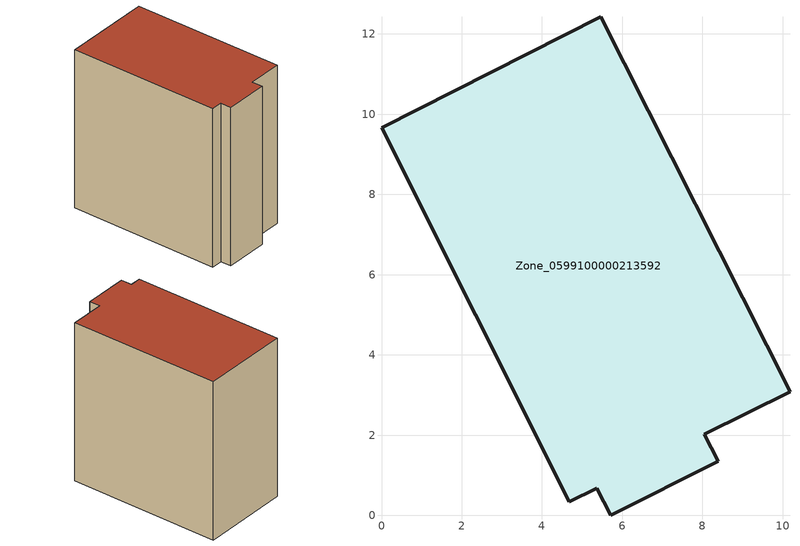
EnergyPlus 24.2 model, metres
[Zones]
Zone_0599100000213592
 floor ground (C_G): 4.68,0.33 0,9.66 5.47,12.43 10.18,3.09 8.05,2.02 8.39,1.35 5.71,0 5.37,0.68 z0
 wall outside (C_F): 0,9.66 4.68,0.33 5.37,0.68 5.71,0 8.39,1.35 8.05,2.02 10.18,3.09 5.47,12.43 0,9.66 z0:11.09
 roof outside (C_R): 10.18,3.09 5.47,12.43 0,9.66 4.68,0.33 5.37,0.68 5.71,0 8.39,1.35 8.05,2.02 z11.09
[BUILDING]
Pand.0599100000213592: North Axis=0; Terrain=City; Loads Convergence Tolerance Value=0.04; Temperature Convergence Tolerance Value=0.4; Solar Distribution=FullExterior; Maximum Number of Warmup Days=25; Minimum Number of Warmup Days=1
[Site:Location]
Rotterdam.The.Hague.AP_ZH_NLD Design_Conditions: Latitude=51.96; Longitude=4.45; Time Zone=1; Elevation=-4.5
[SITE:GROUNDTEMPERATURE:BUILDINGSURFACE]
18, 18, 18, 18, 18, 18, 18, 18, 18, 18, 18, 18
[MATERIAL] Thermal Absorptance=0.9; Solar Absorptance=0.7; Visible Absorptance=0.7
Name | Roughness | Thickness | Conductivity | Density | Specific Heat
G.TI.1946 | MediumSmooth | 0.15 | 1 | 540 | 1210
F.TI.1946 | Rough | 0.3 | 0.857143 | 1920 | 840
R.TI.1946 | MediumRough | 0.2 | 0.1 | 1500 | 1000
[CONSTRUCTION]
C_G: G.TI.1946
C_F: F.TI.1946
C_R: R.TI.1946
[ZONE]
Zone_0599100000213592: Type=1; Multiplier=1; Ceiling Height=Autocalculate; Volume=Autocalculate; Floor Area=autocalculate; Part of Total Floor Area=Yes
[ZONEINFILTRATION:DESIGNFLOWRATE]
Infil_Zone_0599100000213592: Zone or ZoneList or Space or SpaceList=Zone_0599100000213592; Schedule=AlwaysOn; Design Flow Rate Calculation Method=Flow/Area; Flow Rate per Floor Area=0.003; Constant Term Coefficient=1; Temperature Term Coefficient=0; Velocity Term Coefficient=0; Velocity Squared Term Coefficient=0
[HVACTEMPLATE:ZONE:IDEALLOADSAIRSYSTEM]
Zone_0599100000213592: Maximum Heating Supply Air Temperature=50; Minimum Cooling Supply Air Temperature=13; Maximum Heating Supply Air Humidity Ratio=0.0156; Minimum Cooling Supply Air Humidity Ratio=0.0077; Heating Limit=NoLimit; Cooling Limit=NoLimit; Dehumidification Control Type=ConstantSensibleHeatRatio; Cooling Sensible Heat Ratio=0.7; Dehumidification Setpoint=60; Humidification Control Type=None; Humidification Setpoint=30; Outdoor Air Method=None; Outdoor Air Flow Rate per Person=0.00944; Outdoor Air Flow Rate per Zone Floor Area=0; Outdoor Air Flow Rate per Zone=0; Demand Controlled Ventilation Type=None; Outdoor Air Economizer Type=NoEconomizer; Heat Recovery Type=None; Sensible Heat Recovery Effectiveness=0.7; Latent Heat Recovery Effectiveness=0.65
[ZONECONTROL:THERMOSTAT]
ThermostatControl_Zone_0599100000213592: Zone or ZoneList=Zone_0599100000213592; Control Type Schedule=DualSetpointControlType; Control 1=Thermostat_Zone_0599100000213592; Temperature Difference Between Cutout And Setpoint=0
[THERMOSTATSETPOINT:DUALSETPOINT]
Thermostat_Zone_0599100000213592: Heating Setpoint Temperature Schedule=HeatingSetpoint_Zone_0599100000213592; Cooling Setpoint Temperature Schedule=CoolingSetpoint_Zone_0599100000213592
[SCHEDULE:COMPACT]
HeatingSetpoint_Zone_0599100000213592: Through: 12/31, For: AllDays, Until: 24:00, 21
CoolingSetpoint_Zone_0599100000213592: Through: 12/31, For: AllDays, Until: 24:00, 24
DualSetpointControlType: Through: 12/31, For: AllDays, Until: 24:00, 4
AlwaysOn: Through: 12/31, For: AllDays, Until: 24:00, 1
